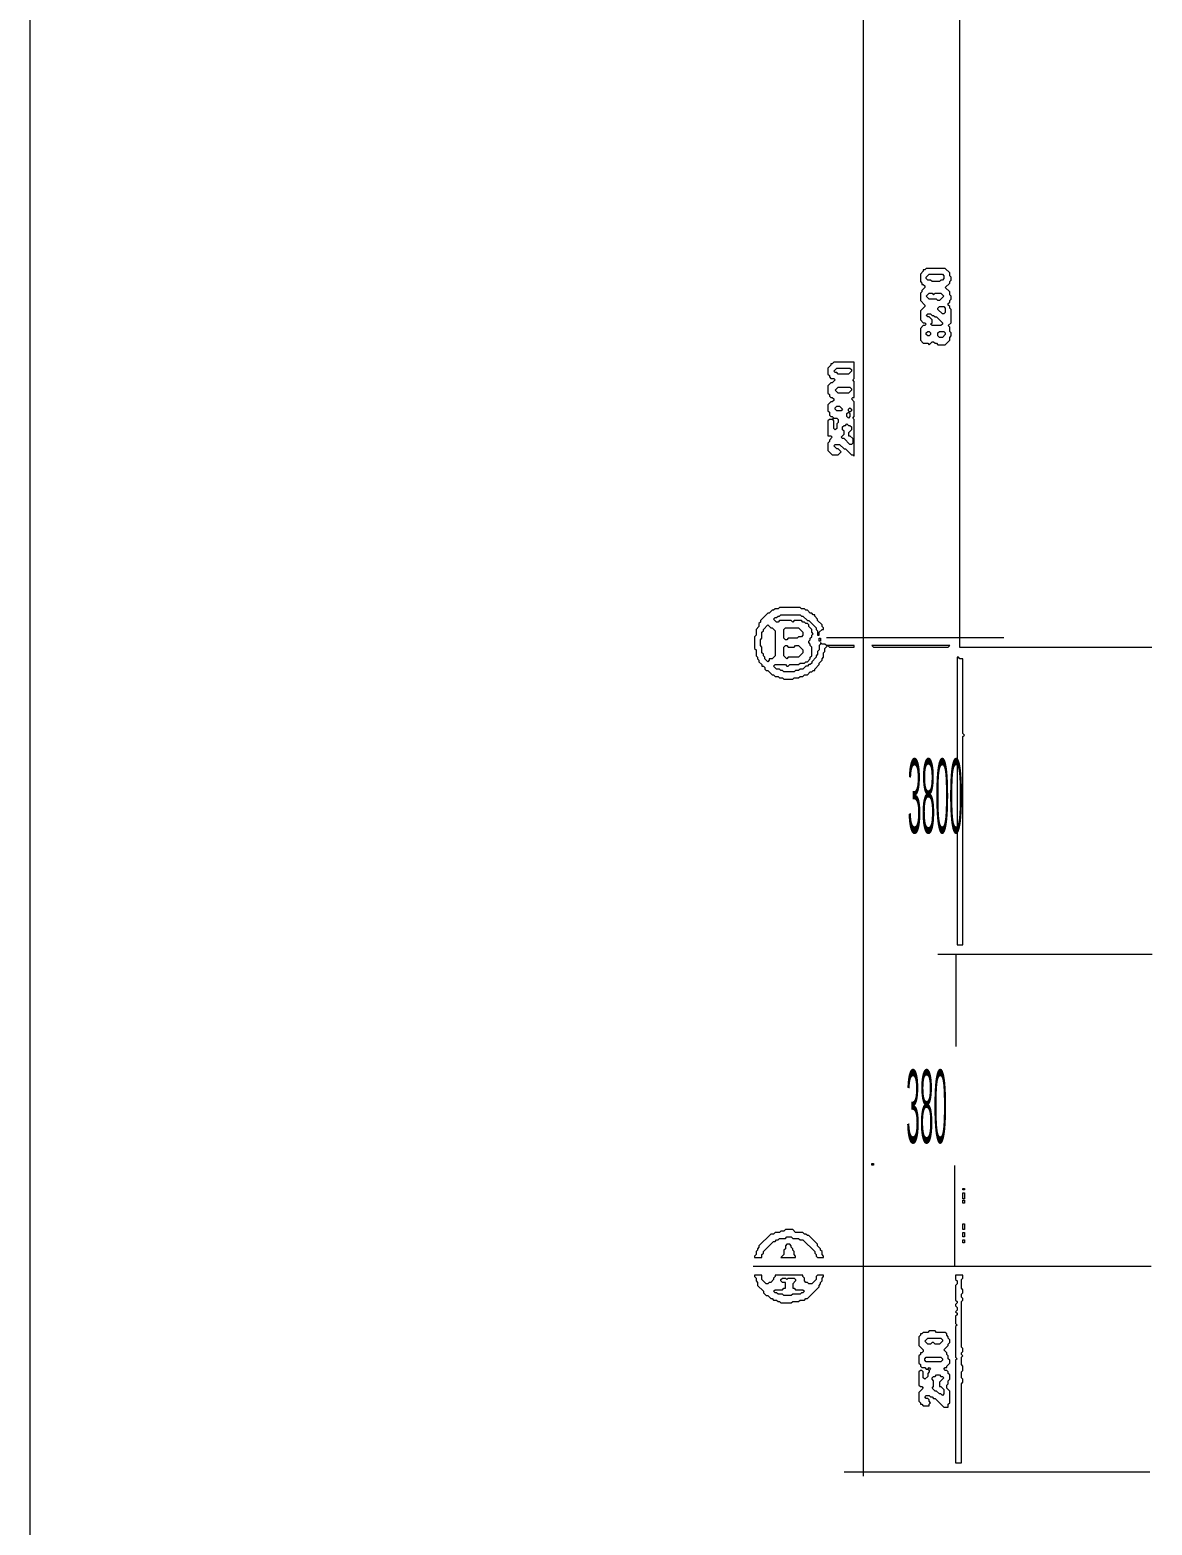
# Model space of a CAD drawing. Header units: millimetres. Extents: x 4 to 412, y 4 to 290.
# Drawn here: x 4.1 to 71.1, y 92.5 to 181.8 of the extents above; entities that cross this region are included whole.
import ezdxf

# ---------------------------------------------------------------- set-up
doc = ezdxf.new("R2010")
doc.units = ezdxf.units.MM
for name, color, linetype, lineweight in [('OCR_TEXT', 6, 'CONTINUOUS', 0), ('TRACE_CURVE', 6, 'CONTINUOUS', 0), ('TRACE_STRAIGHT', 5, 'CONTINUOUS', 0), ('TRACE_TEXT_SYMBOL', 6, 'CONTINUOUS', 0)]:
    doc.layers.add(name, color=color, linetype=linetype, lineweight=lineweight)
doc.styles.add('wqy-unicode', font='wqy-unicode')

msp = doc.modelspace()

# ---------------------------------------------------------------- linework, layer by layer
at = {"layer": 'TRACE_CURVE', "color": 6}
msp.add_lwpolyline([(59.463, 144.322), (59.463, 127.158), (59.813, 127.158), (59.813, 139.593), (59.901, 139.681), (59.813, 139.769), (59.813, 144.235), (59.638, 144.235), (59.551, 144.322)], close=True, dxfattribs=at)
at = {"layer": 'TRACE_STRAIGHT', "color": 5}
for p, q in [((4.13, 265.46), (4.13, 29.15)), ((53.868, 223.128), (53.868, 95.456)), ((59.609, 223.183), (59.609, 144.921)), ((51.669, 145.505), (62.265, 145.505)), ((59.609, 144.921), (71.094, 144.921)), ((58.324, 126.615), (71.105, 126.615)), ((59.399, 126.615), (59.399, 121.104)), ((59.32, 113.989), (59.32, 107.995)), ((47.295, 107.995), (71.042, 107.995)), ((52.72, 95.708), (70.979, 95.708))]:
    msp.add_line(p, q, dxfattribs=at)
at = {"layer": 'TRACE_TEXT_SYMBOL', "color": 6}
for points in [[(57.624, 167.53), (57.536, 167.442), (57.449, 167.442), (57.449, 167.355), (57.274, 167.179), (57.274, 166.742), (57.361, 166.654), (57.361, 166.566), (57.449, 166.566), (57.536, 166.479), (57.536, 166.391), (57.361, 166.216), (57.361, 166.128), (57.274, 166.041), (57.274, 165.603), (57.536, 165.34), (57.536, 165.253), (57.274, 164.99), (57.274, 164.465), (57.449, 164.289), (57.536, 164.289), (57.624, 164.202), (57.536, 164.114), (57.449, 164.114), (57.274, 163.939), (57.274, 163.239), (57.449, 163.063), (57.711, 163.063), (57.799, 162.976), (57.974, 163.151), (58.062, 163.151), (58.149, 163.063), (58.237, 163.063), (58.324, 162.976), (58.762, 162.976), (59.025, 163.239), (59.025, 163.414), (59.113, 163.501), (59.113, 163.676), (59.025, 163.764), (59.025, 164.027), (58.938, 164.114), (59.113, 164.289), (59.113, 165.078), (59.025, 165.165), (59.025, 165.253), (58.938, 165.34), (58.938, 165.428), (59.025, 165.515), (59.025, 165.603), (59.113, 165.691), (59.113, 165.866), (59.025, 165.953), (59.025, 166.128), (58.762, 166.391), (59.025, 166.654), (59.025, 166.742), (59.113, 166.829), (59.113, 167.004), (59.025, 167.092), (59.025, 167.267), (58.762, 167.53)], [(57.799, 167.179), (58.587, 167.179), (58.675, 167.092), (58.675, 166.917), (58.587, 166.829), (58.5, 166.829), (58.412, 166.742), (57.974, 166.742), (57.887, 166.829), (57.711, 166.829), (57.624, 166.917), (57.624, 167.004)], [(57.799, 166.041), (57.974, 166.041), (58.062, 165.953), (58.149, 166.041), (58.5, 166.041), (58.675, 165.866), (58.412, 165.603), (58.324, 165.603), (58.237, 165.691), (57.799, 165.691), (57.624, 165.866)], [(58.324, 165.165), (58.412, 165.253), (58.675, 165.253), (58.762, 165.165), (58.762, 164.902), (58.675, 164.815), (58.587, 164.815), (58.324, 165.078)], [(57.624, 164.727), (57.711, 164.815), (57.887, 164.815), (57.974, 164.727), (58.062, 164.727), (58.149, 164.64), (58.237, 164.64), (58.587, 164.289), (58.587, 164.202), (58.5, 164.114), (57.974, 164.114), (57.887, 164.202), (57.974, 164.289), (57.974, 164.465), (57.799, 164.64), (57.711, 164.64)], [(57.624, 163.676), (57.711, 163.764), (57.799, 163.764), (57.887, 163.676), (57.887, 163.589), (57.799, 163.501), (57.711, 163.501), (57.624, 163.589)], [(58.324, 163.676), (58.412, 163.764), (58.675, 163.764), (58.762, 163.676), (58.762, 163.589), (58.587, 163.414), (58.412, 163.414), (58.324, 163.501)], [(52.107, 161.925), (52.019, 161.837), (51.932, 161.837), (51.932, 161.75), (51.756, 161.575), (51.756, 161.224), (51.844, 161.137), (51.844, 161.049), (51.932, 160.962), (52.107, 160.962), (52.194, 160.874), (52.019, 160.699), (51.932, 160.699), (51.756, 160.524), (51.756, 160.086), (51.844, 159.998), (51.844, 159.911), (51.932, 159.823), (52.019, 159.823), (52.107, 159.736), (52.107, 159.648), (52.019, 159.56), (51.932, 159.56), (51.756, 159.385), (51.756, 159.035), (51.844, 158.947), (51.844, 158.772), (51.932, 158.685), (52.019, 158.685), (52.107, 158.597), (52.019, 158.51), (51.844, 158.51), (51.756, 158.422), (51.756, 157.546), (51.932, 157.546), (52.019, 157.459), (51.844, 157.283), (51.844, 157.196), (51.756, 157.108), (51.756, 156.67), (52.019, 156.408), (52.369, 156.408), (52.545, 156.583), (52.369, 156.758), (52.282, 156.758), (52.107, 156.933), (52.194, 157.021), (52.457, 157.021), (52.72, 156.758), (52.807, 156.758), (53.158, 156.408), (53.245, 156.408), (53.333, 156.32), (53.333, 158.51), (53.245, 158.597), (53.333, 158.685), (53.333, 159.56), (53.158, 159.736), (53.245, 159.823), (53.333, 159.823), (53.333, 160.786), (53.245, 160.874), (53.333, 160.962), (53.333, 161.925)], [(52.282, 161.575), (53.07, 161.575), (53.158, 161.487), (53.158, 161.399), (52.982, 161.224), (52.369, 161.224), (52.282, 161.312), (52.194, 161.312), (52.107, 161.399)], [(52.369, 160.436), (53.07, 160.436), (53.158, 160.349), (53.158, 160.261), (52.982, 160.086), (52.369, 160.086), (52.194, 160.261)], [(52.194, 159.21), (52.282, 159.298), (52.457, 159.298), (52.632, 159.123), (52.545, 159.035), (52.282, 159.035), (52.194, 159.123)], [(52.895, 158.86), (52.982, 158.947), (53.07, 158.86), (53.07, 158.685), (52.982, 158.597), (52.895, 158.685)], [(52.982, 159.123), (53.07, 159.21), (53.158, 159.123), (53.158, 159.035), (53.07, 158.947), (52.982, 159.035)], [(52.019, 158.51), (52.107, 158.597), (52.282, 158.597), (52.369, 158.51), (52.369, 158.334), (52.282, 158.247), (52.282, 157.984), (52.194, 157.896), (52.107, 157.984), (52.107, 158.422)], [(52.807, 158.159), (52.895, 158.247), (52.982, 158.159), (53.07, 158.159), (53.158, 158.072), (53.158, 157.896), (52.982, 157.721), (52.982, 157.546), (53.07, 157.546), (53.245, 157.371), (53.245, 157.108), (53.158, 157.021), (53.07, 157.021), (52.72, 157.371), (52.632, 157.371), (52.545, 157.459), (52.72, 157.634), (52.72, 157.809), (52.632, 157.896), (52.632, 158.072), (52.72, 158.159)], [(48.166, 146.249), (48.341, 146.074), (48.429, 146.074), (48.604, 145.899), (48.604, 144.41), (48.429, 144.235), (48.253, 144.235), (48.253, 144.147), (48.166, 144.06), (47.991, 144.235), (47.991, 144.322), (47.903, 144.41), (47.903, 144.498), (47.816, 144.585), (47.816, 144.935), (47.728, 145.023), (47.728, 145.373), (47.816, 145.461), (47.816, 145.811), (47.903, 145.899), (47.903, 145.986)], [(49.129, 145.986), (49.217, 146.074), (50.005, 146.074), (50.268, 145.811), (50.268, 145.636), (50.18, 145.549), (50.005, 145.549), (49.917, 145.461), (49.392, 145.461), (49.304, 145.373), (49.217, 145.373), (49.129, 145.461)], [(51.231, 145.461), (51.319, 145.461), (51.319, 145.286), (51.231, 145.286)], [(49.129, 144.935), (49.217, 145.023), (49.304, 145.023), (49.392, 144.935), (49.742, 144.935), (49.83, 145.023), (50.005, 145.023), (50.268, 144.76), (50.268, 144.585), (50.005, 144.322), (49.392, 144.322), (49.304, 144.235), (49.129, 144.41)], [(54.384, 145.023), (54.471, 144.935), (58.938, 144.935), (59.025, 145.023)], [(54.384, 114.109), (54.471, 114.109), (54.471, 114.022), (54.384, 114.022)], [(59.813, 112.621), (59.901, 112.621), (59.901, 112.533), (59.813, 112.533)], [(59.813, 112.358), (59.901, 112.358), (59.901, 112.008), (59.813, 112.008)], [(59.813, 111.92), (59.901, 111.92), (59.901, 111.745), (59.813, 111.745)], [(49.217, 110.168), (49.129, 110.081), (48.954, 110.081), (48.866, 109.993), (48.604, 109.993), (48.516, 109.906), (48.341, 109.906), (47.64, 109.205), (47.64, 109.118), (47.553, 109.03), (47.553, 108.942), (47.465, 108.855), (47.465, 108.68), (47.378, 108.592), (47.378, 108.505), (47.816, 108.505), (47.816, 108.68), (47.903, 108.767), (47.903, 108.855), (48.516, 109.468), (48.604, 109.468), (48.691, 109.555), (48.779, 109.555), (48.866, 109.643), (49.217, 109.643), (49.304, 109.731), (49.567, 109.731), (49.655, 109.643), (50.005, 109.643), (50.093, 109.555), (50.268, 109.555), (50.968, 108.855), (50.968, 108.767), (51.056, 108.68), (51.056, 108.592), (51.143, 108.505), (51.494, 108.505), (51.494, 108.592), (51.406, 108.68), (51.406, 108.855), (51.319, 108.942), (51.319, 109.03), (51.143, 109.205), (51.143, 109.293), (50.618, 109.818), (50.53, 109.818), (50.443, 109.906), (50.355, 109.906), (50.268, 109.993), (49.83, 109.993), (49.655, 110.168)], [(59.813, 110.519), (59.901, 110.519), (59.901, 110.168), (59.813, 110.168)], [(59.813, 109.993), (59.901, 109.993), (59.901, 109.731), (59.813, 109.731)], [(49.304, 109.293), (49.217, 109.205), (49.217, 109.03), (49.129, 108.942), (49.129, 108.68), (48.954, 108.505), (49.83, 108.505), (49.83, 108.592), (49.742, 108.68), (49.742, 108.855), (49.655, 108.942), (49.655, 109.03), (49.567, 109.118), (49.567, 109.205), (49.479, 109.293)], [(59.813, 109.555), (59.901, 109.555), (59.901, 109.38), (59.813, 109.38)], [(47.378, 107.454), (47.378, 107.366), (47.465, 107.279), (47.465, 107.103), (47.553, 107.016), (47.553, 106.841), (47.903, 106.49), (47.903, 106.403), (48.078, 106.228), (48.166, 106.228), (48.341, 106.052), (48.429, 106.052), (48.516, 105.965), (48.691, 105.965), (48.779, 105.877), (48.866, 105.877), (48.954, 105.79), (49.567, 105.79), (49.655, 105.877), (50.005, 105.877), (50.093, 105.965), (50.355, 105.965), (50.443, 106.052), (50.53, 106.052), (51.231, 106.753), (51.231, 106.841), (51.319, 106.928), (51.319, 107.016), (51.406, 107.103), (51.406, 107.279), (51.494, 107.366), (51.494, 107.454), (51.143, 107.454), (51.056, 107.366), (51.056, 107.191), (50.793, 106.928), (50.618, 106.928), (50.53, 107.016), (50.443, 107.016), (50.355, 107.103), (50.355, 107.279), (50.268, 107.366), (50.268, 107.454), (48.604, 107.454), (48.604, 107.366), (48.516, 107.279), (48.516, 107.191), (48.341, 107.016), (48.253, 107.016), (48.166, 106.928), (48.078, 106.928), (47.816, 107.191), (47.816, 107.454)], [(48.954, 107.191), (49.042, 107.279), (49.217, 107.279), (49.304, 107.191), (49.392, 107.279), (49.742, 107.279), (49.83, 107.191), (49.83, 107.103), (49.655, 106.928), (49.655, 106.666), (49.742, 106.666), (49.83, 106.578), (50.268, 106.578), (50.355, 106.49), (50.268, 106.403), (50.18, 106.403), (50.093, 106.315), (49.655, 106.315), (49.567, 106.228), (49.129, 106.228), (49.042, 106.315), (48.779, 106.315), (48.691, 106.403), (48.604, 106.403), (48.516, 106.49), (48.604, 106.578), (49.042, 106.578), (49.129, 106.666), (49.217, 106.666), (49.217, 107.016), (49.042, 107.016), (48.954, 107.103)], [(59.375, 107.454), (59.375, 107.191), (59.463, 107.103), (59.463, 106.928), (59.375, 106.841), (59.375, 105.965), (59.463, 105.877), (59.463, 105.79), (59.375, 105.702), (59.375, 105.615), (59.463, 105.527), (59.463, 105.352), (59.375, 105.264), (59.463, 105.177), (59.463, 105.089), (59.375, 105.002), (59.375, 104.564), (59.463, 104.476), (59.375, 104.389), (59.375, 102.55), (59.463, 102.462), (59.375, 102.374), (59.375, 96.244), (59.726, 96.244), (59.726, 100.973), (59.813, 101.061), (59.813, 101.236), (59.726, 101.323), (59.726, 101.674), (59.813, 101.761), (59.813, 102.024), (59.726, 102.112), (59.726, 102.55), (59.813, 102.637), (59.726, 102.725), (59.726, 102.812), (59.813, 102.9), (59.813, 103.075), (59.726, 103.163), (59.726, 105.877), (59.813, 105.965), (59.813, 106.052), (59.726, 106.14), (59.726, 106.315), (59.813, 106.403), (59.813, 106.578), (59.726, 106.666), (59.726, 107.191), (59.813, 107.279), (59.813, 107.454)], [(57.711, 103.688), (58.5, 103.688), (58.587, 103.6), (58.587, 103.513), (58.412, 103.338), (58.149, 103.338), (58.062, 103.425), (57.974, 103.425), (57.887, 103.338), (57.711, 103.338), (57.536, 103.513)], [(57.536, 102.462), (57.624, 102.55), (58.5, 102.55), (58.587, 102.462), (58.587, 102.374), (58.5, 102.287), (57.624, 102.287), (57.536, 102.374)], [(57.711, 101.849), (57.799, 101.937), (57.887, 101.849), (57.799, 101.761)], [(58.149, 101.411), (58.237, 101.499), (58.412, 101.499), (58.5, 101.411), (58.587, 101.411), (58.675, 101.323), (58.412, 101.061), (58.412, 100.798), (58.5, 100.798), (58.675, 100.623), (58.675, 100.36), (58.587, 100.273), (58.5, 100.36), (58.412, 100.36), (58.237, 100.535), (58.149, 100.535), (57.974, 100.71), (58.062, 100.798), (58.062, 101.148), (57.974, 101.236), (57.974, 101.323), (58.062, 101.411)]]:
    msp.add_lwpolyline(points, close=True, dxfattribs=at)
for points in [[(48.866, 147.3), (48.779, 147.212), (48.604, 147.212), (48.516, 147.125), (48.429, 147.125), (48.253, 146.95), (48.166, 146.95), (47.728, 146.512), (47.728, 146.424), (47.64, 146.337), (47.64, 146.162), (47.465, 145.986), (47.465, 145.636), (47.378, 145.549), (47.378, 144.848), (47.465, 144.76), (47.465, 144.41), (47.553, 144.322), (47.553, 144.235), (47.64, 144.147), (47.64, 144.06), (47.816, 143.885), (47.816, 143.797), (47.903, 143.797), (47.991, 143.709), (47.991, 143.622), (48.078, 143.534), (48.166, 143.534), (48.429, 143.272), (48.516, 143.272), (48.604, 143.184), (48.779, 143.184), (48.866, 143.096), (49.042, 143.096), (49.129, 143.009), (49.655, 143.009), (49.742, 143.096), (50.005, 143.096), (50.093, 143.184), (50.268, 143.184), (50.355, 143.272), (50.53, 143.272), (50.706, 143.447), (50.793, 143.447), (50.881, 143.534), (50.968, 143.534), (50.968, 143.622), (51.231, 143.885), (51.231, 143.972), (51.406, 144.147), (51.406, 144.235), (51.494, 144.322), (51.494, 144.585), (51.581, 144.673), (51.581, 144.848), (51.756, 145.023), (51.844, 144.935), (53.333, 144.935), (53.333, 145.023), (51.669, 145.023), (51.581, 145.111), (51.406, 145.111), (51.319, 145.198), (51.319, 145.111)], [(48.604, 146.687), (48.691, 146.687), (48.779, 146.775), (48.866, 146.775), (48.954, 146.862), (50.093, 146.862), (50.18, 146.775), (50.268, 146.775), (50.53, 146.512), (50.618, 146.512), (51.056, 146.074), (51.056, 145.986), (51.143, 145.899), (51.143, 145.636), (51.231, 145.636), (51.231, 145.811), (51.406, 145.986), (51.494, 145.986), (51.494, 146.074), (51.406, 146.162), (51.406, 146.249), (51.143, 146.512), (51.143, 146.599), (50.968, 146.775), (50.968, 146.862), (50.881, 146.862), (50.793, 146.95), (50.706, 146.95), (50.53, 147.125), (50.443, 147.125), (50.355, 147.212), (50.18, 147.212), (50.093, 147.3), (48.866, 147.3)], [(51.319, 145.111), (51.231, 145.023), (51.231, 144.76), (51.143, 144.673), (51.143, 144.498), (51.056, 144.41), (51.056, 144.322), (50.793, 144.06), (50.793, 143.972), (50.706, 143.885), (50.618, 143.885), (50.53, 143.797), (50.443, 143.797), (50.268, 143.622), (50.093, 143.622), (50.005, 143.534), (49.83, 143.534), (49.742, 143.447), (49.129, 143.447), (49.042, 143.534), (48.954, 143.534), (48.866, 143.622), (48.691, 143.622), (48.516, 143.797), (48.604, 143.885), (49.217, 143.885), (49.304, 143.797), (49.392, 143.797), (49.479, 143.885), (50.005, 143.885), (50.093, 143.972), (50.355, 143.972), (50.443, 144.06), (50.53, 144.06), (50.706, 144.235), (50.706, 144.322), (50.793, 144.41), (50.793, 144.935), (50.706, 145.023), (50.706, 145.111), (50.618, 145.198), (50.618, 145.286), (50.706, 145.373), (50.706, 145.461), (50.793, 145.549), (50.793, 145.636), (50.881, 145.724), (50.793, 145.811), (50.793, 145.986), (50.618, 146.162), (50.618, 146.249), (50.53, 146.337), (50.443, 146.337), (50.355, 146.424), (50.268, 146.424), (50.18, 146.512), (49.742, 146.512), (49.655, 146.424), (49.567, 146.512), (48.866, 146.512), (48.779, 146.424), (48.691, 146.424), (48.516, 146.599), (48.604, 146.687)], [(57.799, 104.126), (57.711, 104.038), (57.449, 104.038), (57.361, 103.951), (57.274, 103.951), (57.274, 103.863), (57.186, 103.776), (57.186, 103.25), (57.449, 102.987), (57.449, 102.9), (57.361, 102.812), (57.274, 102.812), (57.274, 102.725), (57.186, 102.637), (57.186, 102.199), (57.274, 102.112), (57.274, 102.024), (57.361, 101.937), (57.536, 101.937), (57.624, 101.849), (57.711, 101.849), (57.799, 101.761), (57.799, 101.674), (57.711, 101.586), (57.711, 101.411), (57.536, 101.236), (57.449, 101.323), (57.449, 101.674), (57.361, 101.761), (57.274, 101.761), (57.186, 101.674), (57.186, 100.886), (57.274, 100.798), (57.361, 100.798), (57.449, 100.71), (57.186, 100.448), (57.186, 99.922), (57.274, 99.835), (57.274, 99.747), (57.361, 99.747), (57.449, 99.66), (57.799, 99.66), (57.799, 99.747), (57.887, 99.835), (57.799, 99.922), (57.799, 100.01), (57.711, 100.097), (57.624, 100.097), (57.536, 100.185), (57.624, 100.273), (57.799, 100.273), (57.887, 100.185), (57.974, 100.185), (58.062, 100.097), (58.149, 100.097), (58.675, 99.572), (58.938, 99.572), (58.938, 99.747), (59.025, 99.835), (59.025, 100.535), (58.85, 100.71), (58.85, 100.886), (58.938, 100.973), (58.938, 101.148)], [(58.938, 101.148), (59.025, 101.236), (59.025, 101.499), (58.938, 101.586), (58.938, 101.674), (58.85, 101.761), (58.762, 101.761), (58.675, 101.849), (58.762, 101.937), (58.85, 101.937), (58.85, 102.024), (59.025, 102.199), (59.025, 102.374), (58.938, 102.462), (58.938, 102.637), (58.85, 102.725), (58.85, 102.812), (58.675, 102.987), (58.938, 103.25), (58.938, 103.338), (59.025, 103.425), (59.025, 103.6), (58.938, 103.688), (58.938, 103.776), (58.85, 103.863), (58.85, 103.951), (58.762, 104.038), (58.237, 104.038), (58.149, 104.126), (57.799, 104.126)]]:
    msp.add_lwpolyline(points, dxfattribs=at)

# ---------------------------------------------------------------- texts
at = {"layer": 'OCR_TEXT', "color": 6, "style": 'wqy-unicode', "width": 0.25}
for s, height, p in [('3800', 4.44, (56.516, 133.83)), ('380', 4.3717, (56.429, 115.338))]:
    msp.add_text(s, height=height, dxfattribs=at).set_placement(p)

doc.saveas('drawing.dxf')
